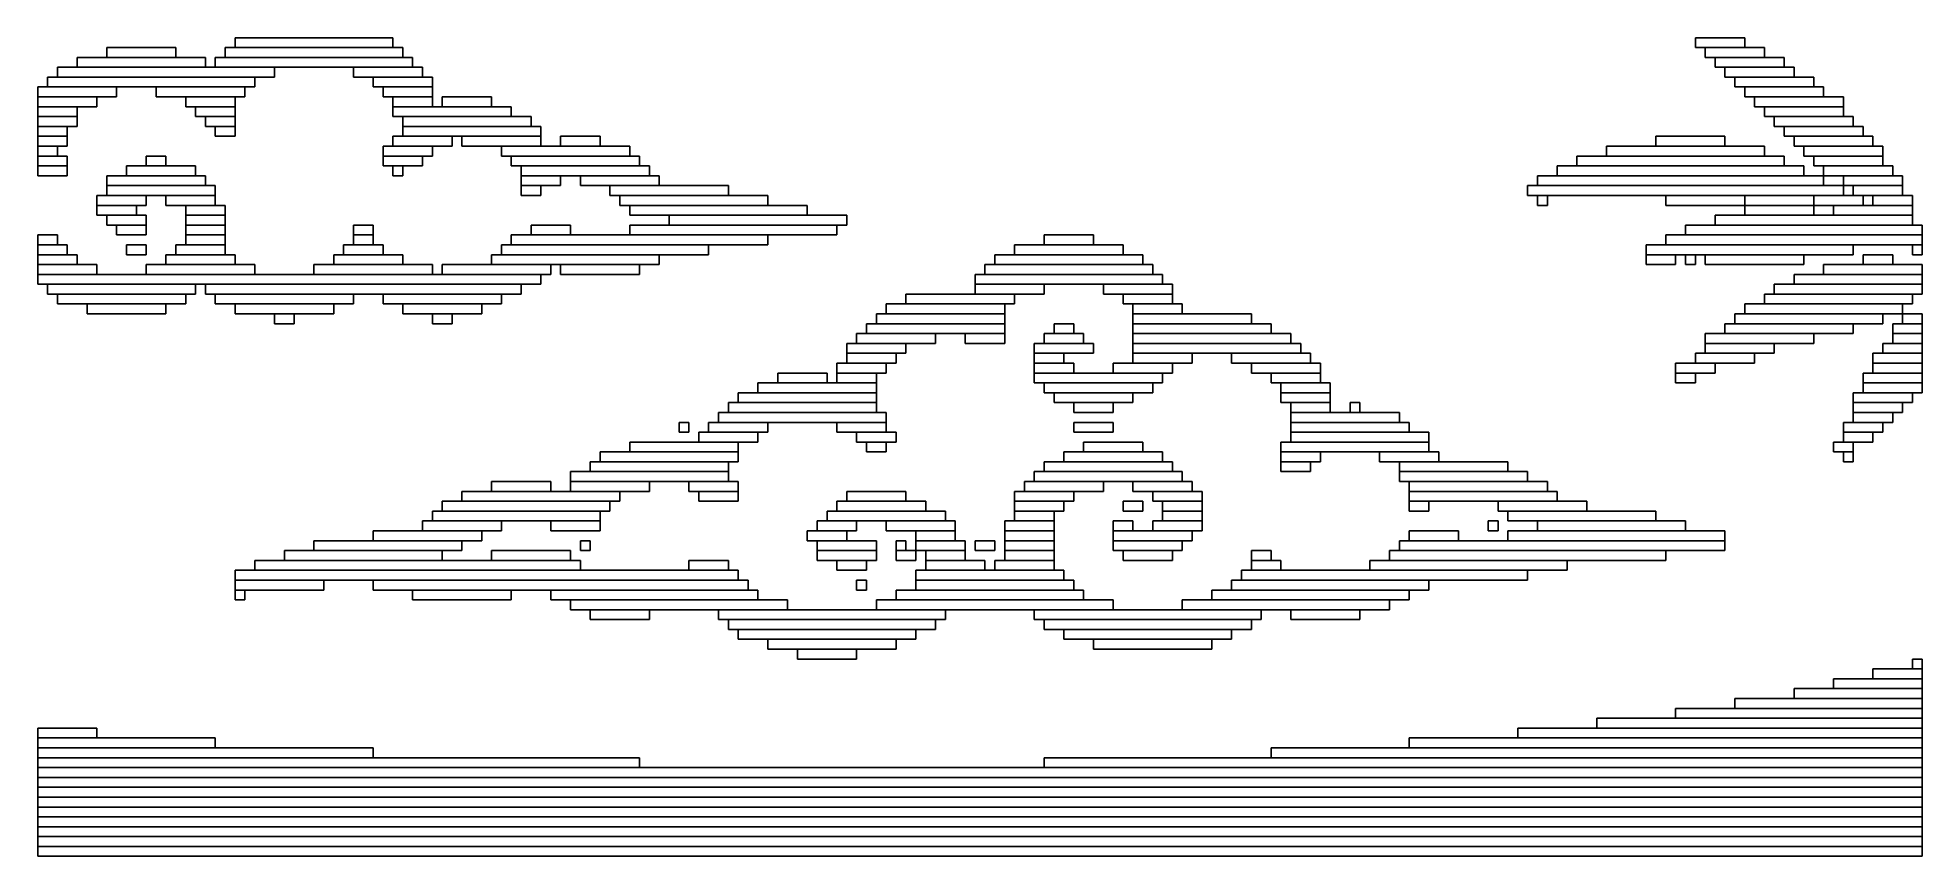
# Model space of a CAD drawing. Extents: x 416 to 607, y 471 to 554.
import ezdxf

# ---------------------------------------------------------------- set-up
doc = ezdxf.new("R2010")
doc.units = 0

msp = doc.modelspace()

# ---------------------------------------------------------------- linework, layer by layer
for p, q in [((436, 554), (452, 554)), ((436, 553), (436, 554)), ((452, 554), (452, 553)), ((584, 554), (589, 554)), ((584, 553), (584, 554)), ((589, 554), (589, 553)), ((420, 552), (433, 552)), ((420, 551), (420, 552)), ((423, 553), (430, 553)), ((423, 552), (423, 553)), ((430, 552), (423, 552)), ((430, 553), (430, 552)), ((433, 552), (433, 551)), ((434, 552), (454, 552)), ((434, 551), (434, 552)), ((435, 553), (453, 553)), ((435, 552), (435, 553)), ((453, 552), (435, 552)), ((452, 553), (436, 553)), ((453, 553), (453, 552)), ((454, 552), (454, 551)), ((589, 553), (584, 553)), ((585, 553), (591, 553)), ((585, 552), (585, 553)), ((591, 552), (585, 552)), ((586, 552), (593, 552)), ((586, 551), (586, 552)), ((591, 553), (591, 552)), ((593, 552), (593, 551)), ((418, 551), (440, 551)), ((418, 550), (418, 551)), ((433, 551), (420, 551)), ((454, 551), (434, 551)), ((440, 551), (440, 550)), ((448, 551), (455, 551)), ((448, 550), (448, 551)), ((455, 551), (455, 550)), ((593, 551), (586, 551)), ((587, 551), (594, 551)), ((587, 550), (587, 551)), ((594, 551), (594, 550)), ((416, 549), (424, 549)), ((416, 548), (416, 549)), ((417, 550), (438, 550)), ((417, 549), (417, 550)), ((438, 549), (417, 549)), ((440, 550), (418, 550)), ((424, 549), (424, 548)), ((428, 549), (437, 549)), ((428, 548), (428, 549)), ((437, 549), (437, 548)), ((438, 550), (438, 549)), ((455, 550), (448, 550)), ((450, 550), (456, 550)), ((450, 549), (450, 550)), ((456, 549), (450, 549)), ((451, 549), (456, 549)), ((451, 548), (451, 549)), ((456, 550), (456, 549)), ((456, 549), (456, 548)), ((594, 550), (587, 550)), ((588, 550), (596, 550)), ((588, 549), (588, 550)), ((596, 549), (588, 549)), ((589, 549), (597, 549)), ((589, 548), (589, 549)), ((596, 550), (596, 549)), ((597, 549), (597, 548)), ((424, 548), (416, 548)), ((416, 548), (422, 548)), ((416, 547), (416, 548)), ((422, 547), (416, 547)), ((416, 547), (420, 547)), ((416, 546), (416, 547)), ((420, 547), (420, 546)), ((422, 548), (422, 547)), ((437, 548), (428, 548)), ((431, 548), (436, 548)), ((431, 547), (431, 548)), ((436, 547), (431, 547)), ((432, 547), (436, 547)), ((432, 546), (432, 547)), ((436, 548), (436, 547)), ((436, 547), (436, 546)), ((456, 548), (451, 548)), ((452, 548), (456, 548)), ((452, 547), (452, 548)), ((456, 547), (452, 547)), ((452, 547), (464, 547)), ((452, 546), (452, 547)), ((456, 548), (456, 547)), ((457, 548), (462, 548)), ((457, 547), (457, 548)), ((462, 547), (457, 547)), ((462, 548), (462, 547)), ((464, 547), (464, 546)), ((597, 548), (589, 548)), ((590, 548), (599, 548)), ((590, 547), (590, 548)), ((599, 547), (590, 547)), ((591, 547), (599, 547)), ((591, 546), (591, 547)), ((599, 548), (599, 547)), ((599, 547), (599, 546)), ((420, 546), (416, 546)), ((416, 546), (420, 546)), ((416, 545), (416, 546)), ((420, 545), (416, 545)), ((416, 545), (419, 545)), ((416, 544), (416, 545)), ((419, 545), (419, 544)), ((420, 546), (420, 545)), ((436, 546), (432, 546)), ((433, 546), (436, 546)), ((433, 545), (433, 546)), ((436, 545), (433, 545)), ((434, 545), (436, 545)), ((434, 544), (434, 545)), ((436, 546), (436, 545)), ((436, 545), (436, 544)), ((464, 546), (452, 546)), ((453, 546), (466, 546)), ((453, 545), (453, 546)), ((466, 545), (453, 545)), ((453, 545), (467, 545)), ((453, 544), (453, 545)), ((466, 546), (466, 545)), ((467, 545), (467, 544)), ((599, 546), (591, 546)), ((592, 546), (600, 546)), ((592, 545), (592, 546)), ((600, 545), (592, 545)), ((593, 545), (601, 545)), ((593, 544), (593, 545)), ((600, 546), (600, 545)), ((601, 545), (601, 544)), ((419, 544), (416, 544)), ((416, 544), (419, 544)), ((416, 543), (416, 544)), ((419, 543), (416, 543)), ((416, 543), (418, 543)), ((416, 542), (416, 543)), ((418, 543), (418, 542)), ((419, 544), (419, 543)), ((436, 544), (434, 544)), ((451, 543), (456, 543)), ((451, 542), (451, 543)), ((452, 544), (458, 544)), ((452, 543), (452, 544)), ((458, 543), (452, 543)), ((467, 544), (453, 544)), ((456, 543), (456, 542)), ((458, 544), (458, 543)), ((459, 544), (467, 544)), ((459, 543), (459, 544)), ((467, 543), (459, 543)), ((463, 543), (476, 543)), ((463, 542), (463, 543)), ((467, 544), (467, 543)), ((469, 544), (473, 544)), ((469, 543), (469, 544)), ((473, 543), (469, 543)), ((473, 544), (473, 543)), ((476, 543), (476, 542)), ((575, 543), (591, 543)), ((575, 542), (575, 543)), ((580, 544), (587, 544)), ((580, 543), (580, 544)), ((587, 543), (580, 543)), ((587, 544), (587, 543)), ((591, 543), (591, 542)), ((601, 544), (593, 544)), ((594, 544), (602, 544)), ((594, 543), (594, 544)), ((602, 543), (594, 543)), ((595, 543), (603, 543)), ((595, 542), (595, 543)), ((602, 544), (602, 543)), ((603, 543), (603, 542)), ((418, 542), (416, 542)), ((416, 542), (419, 542)), ((416, 541), (416, 542)), ((419, 541), (416, 541)), ((416, 541), (419, 541)), ((416, 540), (416, 541)), ((419, 542), (419, 541)), ((419, 541), (419, 540)), ((425, 541), (432, 541)), ((425, 540), (425, 541)), ((427, 542), (429, 542)), ((427, 541), (427, 542)), ((429, 541), (427, 541)), ((429, 542), (429, 541)), ((432, 541), (432, 540)), ((456, 542), (451, 542)), ((451, 542), (455, 542)), ((451, 541), (451, 542)), ((455, 541), (451, 541)), ((452, 541), (453, 541)), ((452, 540), (452, 541)), ((453, 541), (453, 540)), ((455, 542), (455, 541)), ((476, 542), (463, 542)), ((464, 542), (477, 542)), ((464, 541), (464, 542)), ((477, 541), (464, 541)), ((465, 541), (478, 541)), ((465, 540), (465, 541)), ((477, 542), (477, 541)), ((478, 541), (478, 540)), ((570, 541), (595, 541)), ((570, 540), (570, 541)), ((572, 542), (593, 542)), ((572, 541), (572, 542)), ((593, 541), (572, 541)), ((591, 542), (575, 542)), ((593, 542), (593, 541)), ((603, 542), (595, 542)), ((595, 541), (595, 540)), ((596, 542), (603, 542)), ((596, 541), (596, 542)), ((603, 541), (596, 541)), ((597, 541), (604, 541)), ((597, 540), (597, 541)), ((603, 542), (603, 541)), ((604, 541), (604, 540)), ((419, 540), (416, 540)), ((423, 540), (433, 540)), ((423, 539), (423, 540)), ((433, 539), (423, 539)), ((423, 539), (434, 539)), ((423, 538), (423, 539)), ((432, 540), (425, 540)), ((433, 540), (433, 539)), ((434, 539), (434, 538)), ((453, 540), (452, 540)), ((478, 540), (465, 540)), ((465, 540), (469, 540)), ((465, 539), (465, 540)), ((469, 539), (465, 539)), ((465, 539), (467, 539)), ((465, 538), (465, 539)), ((467, 539), (467, 538)), ((469, 540), (469, 539)), ((471, 540), (479, 540)), ((471, 539), (471, 540)), ((479, 539), (471, 539)), ((474, 539), (486, 539)), ((474, 538), (474, 539)), ((479, 540), (479, 539)), ((486, 539), (486, 538)), ((567, 539), (599, 539)), ((567, 538), (567, 539)), ((568, 540), (597, 540)), ((568, 539), (568, 540)), ((597, 539), (568, 539)), ((595, 540), (570, 540)), ((604, 540), (597, 540)), ((597, 540), (597, 539)), ((599, 540), (605, 540)), ((599, 539), (599, 540)), ((605, 539), (599, 539)), ((599, 539), (599, 538)), ((600, 539), (605, 539)), ((600, 538), (600, 539)), ((605, 540), (605, 539)), ((605, 539), (605, 538)), ((422, 538), (427, 538)), ((422, 537), (422, 538)), ((427, 537), (422, 537)), ((422, 537), (426, 537)), ((422, 536), (422, 537)), ((434, 538), (423, 538)), ((426, 537), (426, 536)), ((427, 538), (427, 537)), ((429, 538), (434, 538)), ((429, 537), (429, 538)), ((434, 537), (429, 537)), ((431, 537), (435, 537)), ((431, 536), (431, 537)), ((434, 538), (434, 537)), ((435, 537), (435, 536)), ((467, 538), (465, 538)), ((486, 538), (474, 538)), ((475, 538), (490, 538)), ((475, 537), (475, 538)), ((490, 537), (475, 537)), ((476, 537), (494, 537)), ((476, 536), (476, 537)), ((490, 538), (490, 537)), ((494, 537), (494, 536)), ((599, 538), (567, 538)), ((568, 538), (569, 538)), ((568, 537), (568, 538)), ((569, 537), (568, 537)), ((569, 538), (569, 537)), ((581, 538), (589, 538)), ((581, 537), (581, 538)), ((589, 537), (581, 537)), ((589, 538), (589, 537)), ((589, 537), (596, 537)), ((589, 536), (589, 537)), ((596, 538), (601, 538)), ((596, 537), (596, 538)), ((601, 537), (596, 537)), ((596, 537), (596, 536)), ((598, 537), (606, 537)), ((598, 536), (598, 537)), ((605, 538), (600, 538)), ((601, 538), (601, 537)), ((602, 538), (606, 538)), ((602, 537), (602, 538)), ((606, 537), (602, 537)), ((606, 538), (606, 537)), ((606, 537), (606, 536)), ((426, 536), (422, 536)), ((423, 536), (427, 536)), ((423, 535), (423, 536)), ((427, 535), (423, 535)), ((424, 535), (427, 535)), ((424, 534), (424, 535)), ((427, 536), (427, 535)), ((427, 535), (427, 534)), ((435, 536), (431, 536)), ((431, 536), (435, 536)), ((431, 535), (431, 536)), ((435, 535), (431, 535)), ((431, 535), (435, 535)), ((431, 534), (431, 535)), ((435, 536), (435, 535)), ((435, 535), (435, 534)), ((448, 535), (450, 535)), ((448, 534), (448, 535)), ((450, 535), (450, 534)), ((466, 535), (470, 535)), ((466, 534), (466, 535)), ((470, 535), (470, 534)), ((494, 536), (476, 536)), ((476, 535), (497, 535)), ((476, 534), (476, 535)), ((480, 536), (498, 536)), ((480, 535), (480, 536)), ((498, 535), (480, 535)), ((497, 535), (497, 534)), ((498, 536), (498, 535)), ((583, 535), (607, 535)), ((583, 534), (583, 535)), ((586, 536), (606, 536)), ((586, 535), (586, 536)), ((606, 535), (586, 535)), ((596, 536), (589, 536)), ((606, 536), (598, 536)), ((606, 536), (606, 535)), ((607, 535), (607, 534)), ((416, 534), (418, 534)), ((416, 533), (416, 534)), ((418, 533), (416, 533)), ((416, 533), (419, 533)), ((416, 532), (416, 533)), ((418, 534), (418, 533)), ((419, 533), (419, 532)), ((427, 534), (424, 534)), ((425, 533), (427, 533)), ((425, 532), (425, 533)), ((427, 533), (427, 532)), ((430, 533), (435, 533)), ((430, 532), (430, 533)), ((435, 534), (431, 534)), ((431, 534), (435, 534)), ((431, 533), (431, 534)), ((435, 533), (431, 533)), ((435, 534), (435, 533)), ((435, 533), (435, 532)), ((447, 533), (451, 533)), ((447, 532), (447, 533)), ((450, 534), (448, 534)), ((448, 534), (450, 534)), ((448, 533), (448, 534)), ((450, 533), (448, 533)), ((450, 534), (450, 533)), ((451, 533), (451, 532)), ((463, 533), (484, 533)), ((463, 532), (463, 533)), ((464, 534), (490, 534)), ((464, 533), (464, 534)), ((490, 533), (464, 533)), ((470, 534), (466, 534)), ((497, 534), (476, 534)), ((484, 533), (484, 532)), ((490, 534), (490, 533)), ((515, 533), (526, 533)), ((515, 532), (515, 533)), ((518, 534), (523, 534)), ((518, 533), (518, 534)), ((523, 533), (518, 533)), ((523, 534), (523, 533)), ((526, 533), (526, 532)), ((579, 533), (600, 533)), ((579, 532), (579, 533)), ((581, 534), (607, 534)), ((581, 533), (581, 534)), ((607, 533), (581, 533)), ((607, 534), (583, 534)), ((600, 533), (600, 532)), ((606, 533), (607, 533)), ((606, 532), (606, 533)), ((607, 534), (607, 533)), ((607, 533), (607, 532)), ((419, 532), (416, 532)), ((416, 532), (420, 532)), ((416, 531), (416, 532)), ((420, 531), (416, 531)), ((416, 531), (422, 531)), ((416, 530), (416, 531)), ((420, 532), (420, 531)), ((422, 531), (422, 530)), ((427, 532), (425, 532)), ((427, 531), (438, 531)), ((427, 530), (427, 531)), ((429, 532), (436, 532)), ((429, 531), (429, 532)), ((436, 531), (429, 531)), ((435, 532), (430, 532)), ((436, 532), (436, 531)), ((438, 531), (438, 530)), ((444, 531), (456, 531)), ((444, 530), (444, 531)), ((446, 532), (453, 532)), ((446, 531), (446, 532)), ((453, 531), (446, 531)), ((451, 532), (447, 532)), ((453, 532), (453, 531)), ((456, 531), (456, 530)), ((457, 531), (468, 531)), ((457, 530), (457, 531)), ((462, 532), (479, 532)), ((462, 531), (462, 532)), ((479, 531), (462, 531)), ((484, 532), (463, 532)), ((468, 531), (468, 530)), ((469, 531), (477, 531)), ((469, 530), (469, 531)), ((477, 531), (477, 530)), ((479, 532), (479, 531)), ((512, 531), (529, 531)), ((512, 530), (512, 531)), ((513, 532), (528, 532)), ((513, 531), (513, 532)), ((528, 531), (513, 531)), ((526, 532), (515, 532)), ((528, 532), (528, 531)), ((529, 531), (529, 530)), ((600, 532), (579, 532)), ((579, 532), (582, 532)), ((579, 531), (579, 532)), ((582, 531), (579, 531)), ((582, 532), (582, 531)), ((583, 532), (584, 532)), ((583, 531), (583, 532)), ((584, 531), (583, 531)), ((584, 532), (584, 531)), ((585, 532), (595, 532)), ((585, 531), (585, 532)), ((595, 531), (585, 531)), ((595, 532), (595, 531)), ((597, 531), (607, 531)), ((597, 530), (597, 531)), ((601, 532), (604, 532)), ((601, 531), (601, 532)), ((604, 531), (601, 531)), ((604, 532), (604, 531)), ((607, 532), (606, 532)), ((607, 531), (607, 530)), ((422, 530), (416, 530)), ((416, 530), (467, 530)), ((416, 529), (416, 530)), ((438, 530), (427, 530)), ((456, 530), (444, 530)), ((468, 530), (457, 530)), ((467, 530), (467, 529)), ((477, 530), (469, 530)), ((511, 530), (530, 530)), ((511, 529), (511, 530)), ((529, 530), (512, 530)), ((530, 530), (530, 529)), ((594, 530), (607, 530)), ((594, 529), (594, 530)), ((607, 530), (597, 530)), ((607, 530), (607, 529)), ((467, 529), (416, 529)), ((417, 529), (432, 529)), ((417, 528), (417, 529)), ((432, 528), (417, 528)), ((418, 528), (431, 528)), ((418, 527), (418, 528)), ((431, 528), (431, 527)), ((432, 529), (432, 528)), ((433, 529), (465, 529)), ((433, 528), (433, 529)), ((465, 528), (433, 528)), ((434, 528), (448, 528)), ((434, 527), (434, 528)), ((448, 528), (448, 527)), ((451, 528), (463, 528)), ((451, 527), (451, 528)), ((463, 528), (463, 527)), ((465, 529), (465, 528)), ((504, 528), (515, 528)), ((504, 527), (504, 528)), ((530, 529), (511, 529)), ((511, 529), (518, 529)), ((511, 528), (511, 529)), ((518, 528), (511, 528)), ((515, 528), (515, 527)), ((518, 529), (518, 528)), ((524, 529), (531, 529)), ((524, 528), (524, 529)), ((531, 528), (524, 528)), ((526, 528), (531, 528)), ((526, 527), (526, 528)), ((531, 529), (531, 528)), ((531, 528), (531, 527)), ((591, 528), (606, 528)), ((591, 527), (591, 528)), ((592, 529), (607, 529)), ((592, 528), (592, 529)), ((607, 528), (592, 528)), ((607, 529), (594, 529)), ((606, 528), (606, 527)), ((607, 529), (607, 528)), ((431, 527), (418, 527)), ((421, 527), (429, 527)), ((421, 526), (421, 527)), ((429, 526), (421, 526)), ((429, 527), (429, 526)), ((448, 527), (434, 527)), ((436, 527), (446, 527)), ((436, 526), (436, 527)), ((446, 526), (436, 526)), ((440, 526), (442, 526)), ((440, 525), (440, 526)), ((442, 526), (442, 525)), ((446, 527), (446, 526)), ((463, 527), (451, 527)), ((453, 527), (461, 527)), ((453, 526), (453, 527)), ((461, 526), (453, 526)), ((456, 526), (458, 526)), ((456, 525), (456, 526)), ((458, 526), (458, 525)), ((461, 527), (461, 526)), ((501, 526), (514, 526)), ((501, 525), (501, 526)), ((502, 527), (514, 527)), ((502, 526), (502, 527)), ((514, 526), (502, 526)), ((515, 527), (504, 527)), ((514, 527), (514, 526)), ((514, 526), (514, 525)), ((531, 527), (526, 527)), ((527, 527), (532, 527)), ((527, 526), (527, 527)), ((532, 526), (527, 526)), ((527, 526), (539, 526)), ((527, 525), (527, 526)), ((532, 527), (532, 526)), ((539, 526), (539, 525)), ((588, 526), (603, 526)), ((588, 525), (588, 526)), ((589, 527), (605, 527)), ((589, 526), (589, 527)), ((605, 526), (589, 526)), ((606, 527), (591, 527)), ((603, 526), (603, 525)), ((605, 527), (605, 526)), ((605, 526), (607, 526)), ((605, 525), (605, 526)), ((607, 526), (607, 525)), ((442, 525), (440, 525)), ((458, 525), (456, 525)), ((499, 524), (507, 524)), ((499, 523), (499, 524)), ((500, 525), (514, 525)), ((500, 524), (500, 525)), ((514, 524), (500, 524)), ((514, 525), (501, 525)), ((507, 524), (507, 523)), ((510, 524), (514, 524)), ((510, 523), (510, 524)), ((514, 525), (514, 524)), ((514, 524), (514, 523)), ((518, 524), (522, 524)), ((518, 523), (518, 524)), ((519, 525), (521, 525)), ((519, 524), (519, 525)), ((521, 524), (519, 524)), ((521, 525), (521, 524)), ((522, 524), (522, 523)), ((539, 525), (527, 525)), ((527, 525), (541, 525)), ((527, 524), (527, 525)), ((541, 524), (527, 524)), ((527, 524), (543, 524)), ((527, 523), (527, 524)), ((541, 525), (541, 524)), ((543, 524), (543, 523)), ((585, 524), (596, 524)), ((585, 523), (585, 524)), ((587, 525), (600, 525)), ((587, 524), (587, 525)), ((600, 524), (587, 524)), ((603, 525), (588, 525)), ((596, 524), (596, 523)), ((600, 525), (600, 524)), ((604, 525), (607, 525)), ((604, 524), (604, 525)), ((607, 524), (604, 524)), ((604, 524), (607, 524)), ((604, 523), (604, 524)), ((607, 525), (605, 525)), ((607, 525), (607, 524)), ((607, 524), (607, 523)), ((498, 523), (504, 523)), ((498, 522), (498, 523)), ((504, 522), (498, 522)), ((498, 522), (503, 522)), ((498, 521), (498, 522)), ((507, 523), (499, 523)), ((503, 522), (503, 521)), ((504, 523), (504, 522)), ((514, 523), (510, 523)), ((517, 523), (523, 523)), ((517, 522), (517, 523)), ((523, 522), (517, 522)), ((517, 522), (520, 522)), ((517, 521), (517, 522)), ((522, 523), (518, 523)), ((520, 522), (520, 521)), ((523, 523), (523, 522)), ((543, 523), (527, 523)), ((527, 523), (544, 523)), ((527, 522), (527, 523)), ((544, 522), (527, 522)), ((527, 522), (533, 522)), ((527, 521), (527, 522)), ((533, 522), (533, 521)), ((537, 522), (545, 522)), ((537, 521), (537, 522)), ((544, 523), (544, 522)), ((545, 522), (545, 521)), ((584, 522), (590, 522)), ((584, 521), (584, 522)), ((596, 523), (585, 523)), ((585, 523), (592, 523)), ((585, 522), (585, 523)), ((592, 522), (585, 522)), ((590, 522), (590, 521)), ((592, 523), (592, 522)), ((602, 522), (607, 522)), ((602, 521), (602, 522)), ((603, 523), (607, 523)), ((603, 522), (603, 523)), ((607, 522), (603, 522)), ((607, 523), (604, 523)), ((607, 523), (607, 522)), ((607, 522), (607, 521)), ((491, 520), (496, 520)), ((491, 519), (491, 520)), ((496, 520), (496, 519)), ((497, 521), (502, 521)), ((497, 520), (497, 521)), ((502, 520), (497, 520)), ((497, 520), (501, 520)), ((497, 519), (497, 520)), ((503, 521), (498, 521)), ((501, 520), (501, 519)), ((502, 521), (502, 520)), ((520, 521), (517, 521)), ((517, 521), (521, 521)), ((517, 520), (517, 521)), ((521, 520), (517, 520)), ((517, 520), (530, 520)), ((517, 519), (517, 520)), ((521, 521), (521, 520)), ((525, 521), (531, 521)), ((525, 520), (525, 521)), ((531, 520), (525, 520)), ((533, 521), (527, 521)), ((530, 520), (530, 519)), ((531, 521), (531, 520)), ((545, 521), (537, 521)), ((539, 521), (546, 521)), ((539, 520), (539, 521)), ((546, 520), (539, 520)), ((541, 520), (546, 520)), ((541, 519), (541, 520)), ((546, 521), (546, 520)), ((546, 520), (546, 519)), ((582, 521), (586, 521)), ((582, 520), (582, 521)), ((586, 520), (582, 520)), ((582, 520), (584, 520)), ((582, 519), (582, 520)), ((590, 521), (584, 521)), ((584, 520), (584, 519)), ((586, 521), (586, 520)), ((601, 520), (607, 520)), ((601, 519), (601, 520)), ((607, 521), (602, 521)), ((602, 521), (607, 521)), ((602, 520), (602, 521)), ((607, 520), (602, 520)), ((607, 521), (607, 520)), ((607, 520), (607, 519)), ((487, 518), (501, 518)), ((487, 517), (487, 518)), ((489, 519), (501, 519)), ((489, 518), (489, 519)), ((501, 518), (489, 518)), ((496, 519), (491, 519)), ((501, 519), (497, 519)), ((501, 519), (501, 518)), ((501, 518), (501, 517)), ((530, 519), (517, 519)), ((518, 519), (529, 519)), ((518, 518), (518, 519)), ((529, 518), (518, 518)), ((519, 518), (527, 518)), ((519, 517), (519, 518)), ((527, 518), (527, 517)), ((529, 519), (529, 518)), ((546, 519), (541, 519)), ((542, 519), (547, 519)), ((542, 518), (542, 519)), ((547, 518), (542, 518)), ((542, 518), (547, 518)), ((542, 517), (542, 518)), ((547, 519), (547, 518)), ((547, 518), (547, 517)), ((584, 519), (582, 519)), ((600, 518), (606, 518)), ((600, 517), (600, 518)), ((607, 519), (601, 519)), ((601, 519), (607, 519)), ((601, 518), (601, 519)), ((607, 518), (601, 518)), ((606, 518), (606, 517)), ((607, 519), (607, 518)), ((485, 516), (502, 516)), ((485, 515), (485, 516)), ((486, 517), (501, 517)), ((486, 516), (486, 517)), ((501, 516), (486, 516)), ((501, 517), (487, 517)), ((501, 517), (501, 516)), ((502, 516), (502, 515)), ((527, 517), (519, 517)), ((521, 517), (525, 517)), ((521, 516), (521, 517)), ((525, 516), (521, 516)), ((525, 517), (525, 516)), ((547, 517), (542, 517)), ((543, 517), (547, 517)), ((543, 516), (543, 517)), ((547, 516), (543, 516)), ((543, 516), (554, 516)), ((543, 515), (543, 516)), ((547, 517), (547, 516)), ((549, 517), (550, 517)), ((549, 516), (549, 517)), ((550, 516), (549, 516)), ((550, 517), (550, 516)), ((554, 516), (554, 515)), ((606, 517), (600, 517)), ((600, 517), (605, 517)), ((600, 516), (600, 517)), ((605, 516), (600, 516)), ((600, 516), (604, 516)), ((600, 515), (600, 516)), ((604, 516), (604, 515)), ((605, 517), (605, 516)), ((481, 515), (482, 515)), ((481, 514), (481, 515)), ((482, 514), (481, 514)), ((482, 515), (482, 514)), ((483, 514), (489, 514)), ((483, 513), (483, 514)), ((484, 515), (490, 515)), ((484, 514), (484, 515)), ((490, 514), (484, 514)), ((502, 515), (485, 515)), ((489, 514), (489, 513)), ((490, 515), (490, 514)), ((497, 515), (502, 515)), ((497, 514), (497, 515)), ((502, 514), (497, 514)), ((499, 514), (503, 514)), ((499, 513), (499, 514)), ((502, 515), (502, 514)), ((503, 514), (503, 513)), ((521, 515), (525, 515)), ((521, 514), (521, 515)), ((525, 514), (521, 514)), ((525, 515), (525, 514)), ((554, 515), (543, 515)), ((543, 515), (555, 515)), ((543, 514), (543, 515)), ((555, 514), (543, 514)), ((543, 514), (557, 514)), ((543, 513), (543, 514)), ((555, 515), (555, 514)), ((557, 514), (557, 513)), ((599, 515), (603, 515)), ((599, 514), (599, 515)), ((603, 514), (599, 514)), ((599, 514), (602, 514)), ((599, 513), (599, 514)), ((604, 515), (600, 515)), ((602, 514), (602, 513)), ((603, 515), (603, 514)), ((473, 512), (487, 512)), ((473, 511), (473, 512)), ((476, 513), (487, 513)), ((476, 512), (476, 513)), ((487, 512), (476, 512)), ((489, 513), (483, 513)), ((487, 513), (487, 512)), ((487, 512), (487, 511)), ((503, 513), (499, 513)), ((500, 513), (502, 513)), ((500, 512), (500, 513)), ((502, 512), (500, 512)), ((502, 513), (502, 512)), ((520, 512), (530, 512)), ((520, 511), (520, 512)), ((522, 513), (528, 513)), ((522, 512), (522, 513)), ((528, 512), (522, 512)), ((528, 513), (528, 512)), ((530, 512), (530, 511)), ((542, 513), (557, 513)), ((542, 512), (542, 513)), ((557, 512), (542, 512)), ((542, 512), (546, 512)), ((542, 511), (542, 512)), ((557, 513), (543, 513)), ((546, 512), (546, 511)), ((552, 512), (558, 512)), ((552, 511), (552, 512)), ((557, 513), (557, 512)), ((558, 512), (558, 511)), ((598, 513), (600, 513)), ((598, 512), (598, 513)), ((600, 512), (598, 512)), ((602, 513), (599, 513)), ((599, 512), (600, 512)), ((599, 511), (599, 512)), ((600, 513), (600, 512)), ((600, 512), (600, 511)), ((470, 510), (486, 510)), ((470, 509), (470, 510)), ((472, 511), (486, 511)), ((472, 510), (472, 511)), ((486, 510), (472, 510)), ((487, 511), (473, 511)), ((486, 511), (486, 510)), ((486, 510), (486, 509)), ((517, 510), (532, 510)), ((517, 509), (517, 510)), ((518, 511), (531, 511)), ((518, 510), (518, 511)), ((531, 510), (518, 510)), ((530, 511), (520, 511)), ((531, 511), (531, 510)), ((532, 510), (532, 509)), ((546, 511), (542, 511)), ((542, 511), (545, 511)), ((542, 510), (542, 511)), ((545, 510), (542, 510)), ((545, 511), (545, 510)), ((558, 511), (552, 511)), ((554, 511), (565, 511)), ((554, 510), (554, 511)), ((565, 510), (554, 510)), ((554, 510), (567, 510)), ((554, 509), (554, 510)), ((565, 511), (565, 510)), ((567, 510), (567, 509)), ((600, 511), (599, 511)), ((462, 509), (468, 509)), ((462, 508), (462, 509)), ((468, 509), (468, 508)), ((486, 509), (470, 509)), ((470, 509), (478, 509)), ((470, 508), (470, 509)), ((478, 509), (478, 508)), ((482, 509), (487, 509)), ((482, 508), (482, 509)), ((487, 509), (487, 508)), ((516, 509), (524, 509)), ((516, 508), (516, 509)), ((532, 509), (517, 509)), ((524, 509), (524, 508)), ((527, 509), (533, 509)), ((527, 508), (527, 509)), ((533, 509), (533, 508)), ((567, 509), (554, 509)), ((555, 509), (569, 509)), ((555, 508), (555, 509)), ((569, 509), (569, 508)), ((457, 507), (474, 507)), ((457, 506), (457, 507)), ((459, 508), (475, 508)), ((459, 507), (459, 508)), ((475, 507), (459, 507)), ((468, 508), (462, 508)), ((478, 508), (470, 508)), ((474, 507), (474, 506)), ((475, 508), (475, 507)), ((487, 508), (482, 508)), ((483, 508), (487, 508)), ((483, 507), (483, 508)), ((487, 507), (483, 507)), ((487, 508), (487, 507)), ((497, 507), (506, 507)), ((497, 506), (497, 507)), ((498, 508), (504, 508)), ((498, 507), (498, 508)), ((504, 507), (498, 507)), ((504, 508), (504, 507)), ((506, 507), (506, 506)), ((515, 508), (521, 508)), ((515, 507), (515, 508)), ((521, 507), (515, 507)), ((515, 507), (520, 507)), ((515, 506), (515, 507)), ((524, 508), (516, 508)), ((520, 507), (520, 506)), ((521, 508), (521, 507)), ((526, 507), (528, 507)), ((526, 506), (526, 507)), ((533, 508), (527, 508)), ((528, 507), (528, 506)), ((529, 508), (534, 508)), ((529, 507), (529, 508)), ((534, 507), (529, 507)), ((530, 507), (534, 507)), ((530, 506), (530, 507)), ((534, 508), (534, 507)), ((534, 507), (534, 506)), ((569, 508), (555, 508)), ((555, 508), (570, 508)), ((555, 507), (555, 508)), ((570, 507), (555, 507)), ((555, 507), (557, 507)), ((555, 506), (555, 507)), ((557, 507), (557, 506)), ((564, 507), (573, 507)), ((564, 506), (564, 507)), ((570, 508), (570, 507)), ((573, 507), (573, 506)), ((455, 505), (463, 505)), ((455, 504), (455, 505)), ((456, 506), (473, 506)), ((456, 505), (456, 506)), ((473, 505), (456, 505)), ((474, 506), (457, 506)), ((463, 505), (463, 504)), ((468, 505), (473, 505)), ((468, 504), (468, 505)), ((473, 506), (473, 505)), ((473, 505), (473, 504)), ((495, 505), (499, 505)), ((495, 504), (495, 505)), ((496, 506), (508, 506)), ((496, 505), (496, 506)), ((508, 505), (496, 505)), ((506, 506), (497, 506)), ((499, 505), (499, 504)), ((502, 505), (509, 505)), ((502, 504), (502, 505)), ((508, 506), (508, 505)), ((509, 505), (509, 504)), ((514, 505), (519, 505)), ((514, 504), (514, 505)), ((520, 506), (515, 506)), ((515, 506), (519, 506)), ((515, 505), (515, 506)), ((519, 505), (515, 505)), ((519, 506), (519, 505)), ((519, 505), (519, 504)), ((525, 505), (527, 505)), ((525, 504), (525, 505)), ((528, 506), (526, 506)), ((527, 505), (527, 504)), ((529, 505), (534, 505)), ((529, 504), (529, 505)), ((534, 506), (530, 506)), ((530, 506), (534, 506)), ((530, 505), (530, 506)), ((534, 505), (530, 505)), ((534, 506), (534, 505)), ((534, 505), (534, 504)), ((557, 506), (555, 506)), ((563, 505), (564, 505)), ((563, 504), (563, 505)), ((573, 506), (564, 506)), ((564, 505), (564, 504)), ((565, 506), (580, 506)), ((565, 505), (565, 506)), ((580, 505), (565, 505)), ((568, 505), (583, 505)), ((568, 504), (568, 505)), ((580, 506), (580, 505)), ((583, 505), (583, 504)), ((444, 503), (459, 503)), ((444, 502), (444, 503)), ((450, 504), (461, 504)), ((450, 503), (450, 504)), ((461, 503), (450, 503)), ((463, 504), (455, 504)), ((459, 503), (459, 502)), ((461, 504), (461, 503)), ((473, 504), (468, 504)), ((471, 503), (472, 503)), ((471, 502), (471, 503)), ((472, 503), (472, 502)), ((494, 504), (498, 504)), ((494, 503), (494, 504)), ((498, 503), (494, 503)), ((499, 504), (495, 504)), ((495, 503), (501, 503)), ((495, 502), (495, 503)), ((498, 504), (498, 503)), ((501, 503), (501, 502)), ((509, 504), (502, 504)), ((503, 503), (504, 503)), ((503, 502), (503, 503)), ((504, 503), (504, 502)), ((505, 504), (509, 504)), ((505, 503), (505, 504)), ((509, 503), (505, 503)), ((505, 503), (510, 503)), ((505, 502), (505, 503)), ((509, 504), (509, 503)), ((510, 503), (510, 502)), ((511, 503), (513, 503)), ((511, 502), (511, 503)), ((513, 503), (513, 502)), ((519, 504), (514, 504)), ((514, 504), (519, 504)), ((514, 503), (514, 504)), ((519, 503), (514, 503)), ((514, 503), (519, 503)), ((514, 502), (514, 503)), ((519, 504), (519, 503)), ((519, 503), (519, 502)), ((527, 504), (525, 504)), ((525, 504), (533, 504)), ((525, 503), (525, 504)), ((533, 503), (525, 503)), ((525, 503), (532, 503)), ((525, 502), (525, 503)), ((534, 504), (529, 504)), ((532, 503), (532, 502)), ((533, 504), (533, 503)), ((554, 503), (587, 503)), ((554, 502), (554, 503)), ((555, 504), (560, 504)), ((555, 503), (555, 504)), ((560, 503), (555, 503)), ((560, 504), (560, 503)), ((564, 504), (563, 504)), ((565, 504), (587, 504)), ((565, 503), (565, 504)), ((587, 503), (565, 503)), ((583, 504), (568, 504)), ((587, 504), (587, 503)), ((587, 503), (587, 502)), ((438, 501), (471, 501)), ((438, 500), (438, 501)), ((441, 502), (457, 502)), ((441, 501), (441, 502)), ((457, 501), (441, 501)), ((459, 502), (444, 502)), ((457, 502), (457, 501)), ((462, 502), (470, 502)), ((462, 501), (462, 502)), ((470, 501), (462, 501)), ((470, 502), (470, 501)), ((472, 502), (471, 502)), ((471, 501), (471, 500)), ((482, 501), (486, 501)), ((482, 500), (482, 501)), ((486, 501), (486, 500)), ((501, 502), (495, 502)), ((495, 502), (501, 502)), ((495, 501), (495, 502)), ((501, 501), (495, 501)), ((497, 501), (500, 501)), ((497, 500), (497, 501)), ((500, 501), (500, 500)), ((501, 502), (501, 501)), ((504, 502), (503, 502)), ((503, 502), (505, 502)), ((503, 501), (503, 502)), ((505, 501), (503, 501)), ((510, 502), (505, 502)), ((505, 502), (505, 501)), ((506, 502), (510, 502)), ((506, 501), (506, 502)), ((510, 501), (506, 501)), ((506, 501), (512, 501)), ((506, 500), (506, 501)), ((510, 502), (510, 501)), ((513, 502), (511, 502)), ((512, 501), (512, 500)), ((513, 501), (519, 501)), ((513, 500), (513, 501)), ((519, 502), (514, 502)), ((514, 502), (519, 502)), ((514, 501), (514, 502)), ((519, 501), (514, 501)), ((519, 502), (519, 501)), ((519, 501), (519, 500)), ((532, 502), (525, 502)), ((526, 502), (531, 502)), ((526, 501), (526, 502)), ((531, 501), (526, 501)), ((531, 502), (531, 501)), ((539, 502), (541, 502)), ((539, 501), (539, 502)), ((541, 501), (539, 501)), ((539, 501), (542, 501)), ((539, 500), (539, 501)), ((541, 502), (541, 501)), ((542, 501), (542, 500)), ((551, 501), (571, 501)), ((551, 500), (551, 501)), ((553, 502), (581, 502)), ((553, 501), (553, 502)), ((581, 501), (553, 501)), ((587, 502), (554, 502)), ((571, 501), (571, 500)), ((581, 502), (581, 501)), ((436, 500), (487, 500)), ((436, 499), (436, 500)), ((487, 499), (436, 499)), ((436, 499), (445, 499)), ((436, 498), (436, 499)), ((471, 500), (438, 500)), ((445, 499), (445, 498)), ((450, 499), (488, 499)), ((450, 498), (450, 499)), ((486, 500), (482, 500)), ((487, 500), (487, 499)), ((488, 499), (488, 498)), ((500, 500), (497, 500)), ((499, 499), (500, 499)), ((499, 498), (499, 499)), ((500, 499), (500, 498)), ((505, 500), (520, 500)), ((505, 499), (505, 500)), ((520, 499), (505, 499)), ((505, 499), (521, 499)), ((505, 498), (505, 499)), ((512, 500), (506, 500)), ((519, 500), (513, 500)), ((520, 500), (520, 499)), ((521, 499), (521, 498)), ((537, 499), (557, 499)), ((537, 498), (537, 499)), ((538, 500), (567, 500)), ((538, 499), (538, 500)), ((567, 499), (538, 499)), ((542, 500), (539, 500)), ((571, 500), (551, 500)), ((557, 499), (557, 498)), ((567, 500), (567, 499)), ((445, 498), (436, 498)), ((436, 498), (437, 498)), ((436, 497), (436, 498)), ((437, 497), (436, 497)), ((437, 498), (437, 497)), ((488, 498), (450, 498)), ((454, 498), (464, 498)), ((454, 497), (454, 498)), ((464, 497), (454, 497)), ((464, 498), (464, 497)), ((468, 498), (489, 498)), ((468, 497), (468, 498)), ((489, 497), (468, 497)), ((470, 497), (492, 497)), ((470, 496), (470, 497)), ((489, 498), (489, 497)), ((492, 497), (492, 496)), ((500, 498), (499, 498)), ((501, 497), (525, 497)), ((501, 496), (501, 497)), ((503, 498), (522, 498)), ((503, 497), (503, 498)), ((522, 497), (503, 497)), ((521, 498), (505, 498)), ((522, 498), (522, 497)), ((525, 497), (525, 496)), ((532, 497), (553, 497)), ((532, 496), (532, 497)), ((535, 498), (555, 498)), ((535, 497), (535, 498)), ((555, 497), (535, 497)), ((557, 498), (537, 498)), ((553, 497), (553, 496)), ((555, 498), (555, 497)), ((492, 496), (470, 496)), ((472, 496), (478, 496)), ((472, 495), (472, 496)), ((478, 495), (472, 495)), ((478, 496), (478, 495)), ((485, 496), (508, 496)), ((485, 495), (485, 496)), ((508, 495), (485, 495)), ((486, 495), (507, 495)), ((486, 494), (486, 495)), ((525, 496), (501, 496)), ((507, 495), (507, 494)), ((508, 496), (508, 495)), ((517, 496), (540, 496)), ((517, 495), (517, 496)), ((540, 495), (517, 495)), ((518, 495), (539, 495)), ((518, 494), (518, 495)), ((553, 496), (532, 496)), ((539, 495), (539, 494)), ((540, 496), (540, 495)), ((543, 496), (550, 496)), ((543, 495), (543, 496)), ((550, 495), (543, 495)), ((550, 496), (550, 495)), ((507, 494), (486, 494)), ((487, 494), (505, 494)), ((487, 493), (487, 494)), ((505, 493), (487, 493)), ((490, 493), (503, 493)), ((490, 492), (490, 493)), ((503, 493), (503, 492)), ((505, 494), (505, 493)), ((539, 494), (518, 494)), ((520, 494), (537, 494)), ((520, 493), (520, 494)), ((537, 493), (520, 493)), ((523, 493), (535, 493)), ((523, 492), (523, 493)), ((535, 493), (535, 492)), ((537, 494), (537, 493)), ((503, 492), (490, 492)), ((493, 492), (499, 492)), ((493, 491), (493, 492)), ((499, 491), (493, 491)), ((499, 492), (499, 491)), ((535, 492), (523, 492)), ((606, 491), (607, 491)), ((606, 490), (606, 491)), ((607, 491), (607, 490)), ((598, 489), (607, 489)), ((598, 488), (598, 489)), ((602, 490), (607, 490)), ((602, 489), (602, 490)), ((607, 489), (602, 489)), ((607, 490), (606, 490)), ((607, 490), (607, 489)), ((607, 489), (607, 488)), ((594, 488), (607, 488)), ((594, 487), (594, 488)), ((607, 488), (598, 488)), ((607, 488), (607, 487)), ((582, 486), (607, 486)), ((582, 485), (582, 486)), ((588, 487), (607, 487)), ((588, 486), (588, 487)), ((607, 486), (588, 486)), ((607, 487), (594, 487)), ((607, 487), (607, 486)), ((607, 486), (607, 485)), ((416, 484), (422, 484)), ((416, 483), (416, 484)), ((422, 484), (422, 483)), ((566, 484), (607, 484)), ((566, 483), (566, 484)), ((574, 485), (607, 485)), ((574, 484), (574, 485)), ((607, 484), (574, 484)), ((607, 485), (582, 485)), ((607, 485), (607, 484)), ((607, 484), (607, 483)), ((422, 483), (416, 483)), ((416, 483), (434, 483)), ((416, 482), (416, 483)), ((434, 482), (416, 482)), ((416, 482), (450, 482)), ((416, 481), (416, 482)), ((434, 483), (434, 482)), ((450, 482), (450, 481)), ((541, 482), (607, 482)), ((541, 481), (541, 482)), ((555, 483), (607, 483)), ((555, 482), (555, 483)), ((607, 482), (555, 482)), ((607, 483), (566, 483)), ((607, 483), (607, 482)), ((607, 482), (607, 481)), ((450, 481), (416, 481)), ((416, 481), (477, 481)), ((416, 480), (416, 481)), ((477, 480), (416, 480)), ((416, 480), (607, 480)), ((416, 479), (416, 480)), ((477, 481), (477, 480)), ((518, 481), (607, 481)), ((518, 480), (518, 481)), ((607, 480), (518, 480)), ((607, 481), (541, 481)), ((607, 481), (607, 480)), ((607, 480), (607, 479)), ((607, 479), (416, 479)), ((416, 479), (607, 479)), ((416, 478), (416, 479)), ((607, 478), (416, 478)), ((416, 478), (607, 478)), ((416, 477), (416, 478)), ((607, 479), (607, 478)), ((607, 478), (607, 477)), ((607, 477), (416, 477)), ((416, 477), (607, 477)), ((416, 476), (416, 477)), ((607, 476), (416, 476)), ((416, 476), (607, 476)), ((416, 475), (416, 476)), ((607, 477), (607, 476)), ((607, 476), (607, 475)), ((607, 475), (416, 475)), ((416, 475), (607, 475)), ((416, 474), (416, 475)), ((607, 474), (416, 474)), ((416, 474), (607, 474)), ((416, 473), (416, 474)), ((607, 475), (607, 474)), ((607, 474), (607, 473)), ((607, 473), (416, 473)), ((416, 473), (607, 473)), ((416, 472), (416, 473)), ((607, 472), (416, 472)), ((416, 472), (607, 472)), ((416, 471), (416, 472)), ((607, 473), (607, 472)), ((607, 472), (607, 471)), ((607, 471), (416, 471))]:
    msp.add_line(p, q)

doc.saveas('drawing.dxf')
